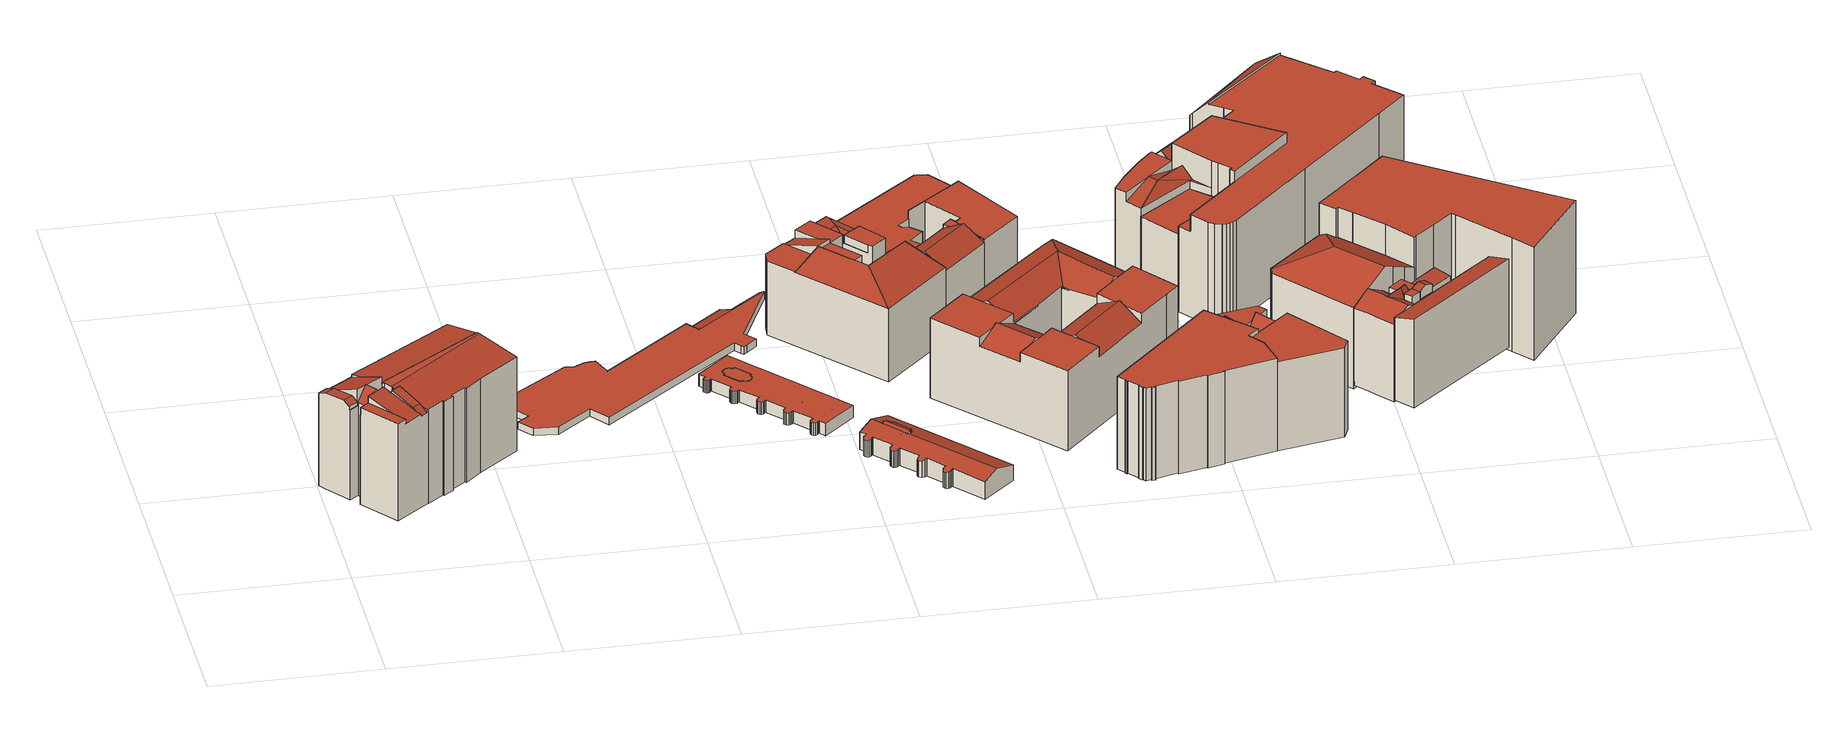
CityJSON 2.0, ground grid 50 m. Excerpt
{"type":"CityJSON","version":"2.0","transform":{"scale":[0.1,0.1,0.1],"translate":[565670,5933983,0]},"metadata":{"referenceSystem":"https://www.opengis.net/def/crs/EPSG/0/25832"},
"CityObjects":{
"building1":{"type":"Building","attributes":{"Gemeindeschluessel":"02000000","Geometrietyp2DReferenz":"3000","function":"31001_2010","roofType":"1000","measuredHeight":34.16,"storeysAboveGround":5},"geometry":[{"type":"MultiSurface","lod":"2","boundaries":[[[0,1,2,3]],[[4,5,6,1,0]],[[7,8,5,4]],[[9,10,11,12,13]],[[14,15,16,17,18,19,20,21,22,23]],[[24,25,26,27,28]],[[11,29,30,31,32,33,34,35,36,37,38,19,39]],[[20,37,40,41,42,43,44,21]],[[34,45,46,47,48,49]],[[50,51,52,53,54,55]],[[56,57,46,45]],[[58,59,47,60,61,62,63,64,65,66,67,68,69,70,71,72,53,52]],[[31,73,74,62,57,56]],[[75,76,77,78]],[[79,80,81,82]],[[83,84,85,86]],[[24,87,55,25]],[[11,10,29]],[[80,18,17,81]],[[88,16,15,89]],[[76,14,23,77]],[[24,28,90]],[[37,36,40]],[[49,35,34]],[[31,30,73]],[[11,39,12]],[[86,43,42,83]],[[25,55,54,26]],[[84,50,55,25,85]],[[91,72,71,92]],[[92,71,70,93]],[[93,70,69,94]],[[94,69,68,95]],[[95,68,67,96]],[[96,67,66,97]],[[97,66,65,98]],[[98,65,64,99]],[[74,63,62]],[[47,59,48]],[[100,101,102,103,75,78,7,4,0,3,104]],[[105,106,107,108,99,64,63,74,73,30,29,10,9]],[[92,93,94,95,96,97,98,99,108,107,106,105,109,110,111,88,89,112,103,102,101,100,104,113,114,115,116,117,118,119,91],[120,121,122,123,124,125,126,127,128]],[[3,2,129,130,131,115,114,113,104]],[[26,54,53,72,91,119,118,117,27]],[[35,49,48,59,58,128,127,126]],[[124,123,122,121,51,50,84,83,42,41]],[[57,62,61,60,47,46]],[[33,32,31,56,45,34]],[[120,128,58,52,51,121]],[[35,126,125,124,41,40,36]],[[103,112,89,15,14,76,75]],[[82,81,17,16,88,111,110]],[[19,38,37,20]],[[21,44,132,22]],[[109,105,9,13,79,82,110]],[[13,12,39,19,18,80,79]],[[131,90,28,27,117,116,115]],[[5,8,133,134,6]],[[78,77,23,22,133,8,7]],[[43,86,85,25,55,87,135,44]],[[1,6,136,129,2]],[[136,6,134,133,22,132,44,135,87,24,90,131,130,129]]],"semantics":{"surfaces":[{"type":"RoofSurface"},{"type":"WallSurface"},{"type":"GroundSurface"}],"values":[0,0,0,0,0,0,0,0,0,0,0,0,0,0,0,0,1,1,1,1,1,1,1,1,1,1,1,1,1,1,1,1,1,1,1,1,1,1,1,1,1,2,1,1,1,1,1,1,1,1,1,1,1,1,1,1,1,1,1,1,1,0]}}]},
"building2":{"type":"Building","attributes":{"Gemeindeschluessel":"02000000","Geometrietyp2DReferenz":"3000","function":"31001_2440","roofType":"1000","measuredHeight":3,"storeysAboveGround":1},"geometry":[{"type":"MultiSurface","lod":"2","boundaries":[[[137,138,139,140]],[[141,142,143,144]],[[144,143,138,137]],[[143,142,139,138]],[[142,141,140,139]],[[141,144,137,140]]],"semantics":{"surfaces":[{"type":"GroundSurface"},{"type":"RoofSurface"},{"type":"WallSurface"}],"values":[0,1,2,2,2,2]}}]},
"building3":{"type":"Building","attributes":{"name":"Passage","Gemeindeschluessel":"02000000","Geometrietyp2DReferenz":"3000","function":"31001_2010","roofType":"1000","measuredHeight":2.34},"geometry":[{"type":"MultiSurface","lod":"2","boundaries":[[[145,146,147,148]],[[149,150,151,152]],[[153,154,155,156]],[[156,155,157,158]],[[158,157,159,160]],[[160,159,161,162]],[[162,161,163,164]],[[164,163,165,166]],[[166,165,167,168]],[[168,167,169,170]],[[170,169,171,172]],[[172,171,173,174]],[[175,176,177,178]],[[179,180,181]],[[182,183,184,185]],[[186,187,188,189]],[[189,188,190,191]],[[191,190,192,193]],[[194,195,150,149]],[[196,197,198,199]],[[180,179,183,182,200,201]],[[186,189,191,193,202,175,178,194,149,152,203,204,145,148,153,156,158,160,162,164,166,168,170,172,174,200,182,185,205,196,199]],[[206,207,151,150,195,177,176,208,192,190,188,187,198,197,209,181,180,201,173,171,169,167,165,163,161,159,157,155,154,147,146]],[[209,210,184,183,179,181]],[[206,146,145,204]],[[208,176,175,202]],[[198,187,186,199]],[[192,208,202,193]],[[196,205,210,209,197]],[[184,210,205,185]],[[177,195,194,178]],[[173,201,200,174]],[[151,207,203,152]],[[207,206,204,203]],[[147,154,153,148]]],"semantics":{"surfaces":[{"type":"WallSurface"},{"type":"GroundSurface"},{"type":"RoofSurface"}],"values":[0,0,0,0,0,0,0,0,0,0,0,0,0,0,0,0,0,0,0,0,0,1,2,2,0,0,0,0,0,0,0,0,0,0,0]}}]},
"building4":{"type":"Building","attributes":{"Gemeindeschluessel":"02000000","Geometrietyp2DReferenz":"3000","function":"31001_2080","roofType":"1000","measuredHeight":3.73,"storeysAboveGround":1},"geometry":[{"type":"MultiSurface","lod":"2","boundaries":[[[211,212,213,214]],[[214,213,215,216]],[[216,215,217,218]],[[218,217,219,220]],[[220,219,221,222]],[[222,221,223,224]],[[224,223,225,226]],[[226,225,227,228]],[[228,227,229,230]],[[231,232,233,234]],[[234,233,235,236]],[[236,235,237,238]],[[238,237,239,240]],[[240,239,241,242]],[[242,241,243,244]],[[244,243,245,246]],[[246,245,247,248]],[[249,247,245,243,241,239,237,235,233,232,250,251,229,227,225,223,221,219,217,215,213,212]],[[231,234,236,238,240,242,244,246,248,252,211,214,216,218,220,222,224,226,228,230,253,254]],[[254,253,251,250]],[[211,252,249,212]],[[252,248,247,249]],[[231,254,250,232]],[[253,230,229,251]]],"semantics":{"surfaces":[{"type":"WallSurface"},{"type":"RoofSurface"},{"type":"GroundSurface"}],"values":[0,0,0,0,0,0,0,0,0,0,0,0,0,0,0,0,0,1,2,0,0,0,0,0]}}]},
"building5":{"type":"Building","attributes":{"Gemeindeschluessel":"02000000","Geometrietyp2DReferenz":"3000","function":"51009_1610","roofType":"1000","measuredHeight":3.87},"geometry":[{"type":"MultiSurface","lod":"2","boundaries":[[[255,256,257,258,259,260,261,262,263,264,265,266,267,268,269,270,271,272,273,274,275,276,277,278,279,280,281,282,283,284,285,286,287,288,289,290,291,292,293,294,295,296,297,298,299,300,301,302,303,304,305,306,307,308,309,310,311,312,313]],[[314,315,316,317,318,319,320,321,322,323,324,325,326,327,328,329,330,331,332,333,334,335,336,337,338,339,340,341,342,343,344,345,346,347,348,349,350,351,352,353,354,355,356,357,358,359,360,361,362,363,364,365,366,367,368,369,370,371,372]],[[314,313,312,315]],[[315,312,311,316]],[[316,311,310,317]],[[317,310,309,318]],[[318,309,308,319]],[[319,308,307,320]],[[320,307,306,321]],[[321,306,305,322]],[[322,305,304,323]],[[323,304,303,324]],[[324,303,302,325]],[[325,302,301,326]],[[326,301,300,327]],[[327,300,299,328]],[[328,299,298,329]],[[329,298,297,330]],[[330,297,296,331]],[[331,296,295,332]],[[332,295,294,333]],[[333,294,293,334]],[[334,293,292,335]],[[335,292,291,336]],[[336,291,290,337]],[[337,290,289,338]],[[338,289,288,339]],[[339,288,287,340]],[[340,287,286,341]],[[341,286,285,342]],[[342,285,284,343]],[[343,284,283,344]],[[344,283,282,345]],[[345,282,281,346]],[[346,281,280,347]],[[347,280,279,348]],[[348,279,278,349]],[[349,278,277,350]],[[350,277,276,351]],[[351,276,275,352]],[[352,275,274,353]],[[353,274,273,354]],[[354,273,272,355]],[[355,272,271,356]],[[356,271,270,357]],[[357,270,269,358]],[[358,269,268,359]],[[359,268,267,360]],[[360,267,266,361]],[[361,266,265,362]],[[362,265,264,363]],[[363,264,263,364]],[[364,263,262,365]],[[365,262,261,366]],[[366,261,260,367]],[[367,260,259,368]],[[368,259,258,369]],[[369,258,257,370]],[[370,257,256,371]],[[371,256,255,372]],[[372,255,313,314]]],"semantics":{"surfaces":[{"type":"RoofSurface"},{"type":"GroundSurface"},{"type":"WallSurface"}],"values":[0,1,2,2,2,2,2,2,2,2,2,2,2,2,2,2,2,2,2,2,2,2,2,2,2,2,2,2,2,2,2,2,2,2,2,2,2,2,2,2,2,2,2,2,2,2,2,2,2,2,2,2,2,2,2,2,2,2,2,2,2]}}]},
"building6":{"type":"Building","attributes":{"Gemeindeschluessel":"02000000","Geometrietyp2DReferenz":"3000","function":"31001_2080","roofType":"1000","measuredHeight":3.6,"storeysAboveGround":1},"geometry":[{"type":"MultiSurface","lod":"2","boundaries":[[[373,374,375,376,377,378,379,380,381,382,383,384,385,386,387,388,389,390,391,392,393,394]],[[395,396,397,398,399,400,401,402,403,404,405,406,407,408,409,410,411,412,413,414,415,416]],[[395,394,393,396]],[[396,393,392,397]],[[397,392,391,398]],[[398,391,390,399]],[[399,390,389,400]],[[400,389,388,401]],[[401,388,387,402]],[[402,387,386,403]],[[403,386,385,404]],[[404,385,384,405]],[[405,384,383,406]],[[406,383,382,407]],[[407,382,381,408]],[[408,381,380,409]],[[409,380,379,410]],[[410,379,378,411]],[[411,378,377,412]],[[412,377,376,413]],[[413,376,375,414]],[[414,375,374,415]],[[415,374,373,416]],[[416,373,394,395]]],"semantics":{"surfaces":[{"type":"RoofSurface"},{"type":"GroundSurface"},{"type":"WallSurface"}],"values":[0,1,2,2,2,2,2,2,2,2,2,2,2,2,2,2,2,2,2,2,2,2,2,2]}}]},
"building7":{"type":"Building","attributes":{"Gemeindeschluessel":"02000000","Geometrietyp2DReferenz":"3000","function":"31001_2080","roofType":"3100","measuredHeight":7.44,"storeysAboveGround":1},"geometry":[{"type":"MultiSurface","lod":"2","boundaries":[[[417,418,419,420,421,422,423,424,425,426,427,428]],[[429,430,431,432]],[[432,431,433,434]],[[435,436,437,438]],[[438,437,439,440]],[[440,439,441,442]],[[442,441,443,444]],[[445,446,447,448]],[[448,447,449,450]],[[450,449,430,429]],[[451,427,426,452]],[[452,426,425,453]],[[453,425,424,454]],[[454,424,423,455]],[[455,423,422,456]],[[456,422,421,457]],[[457,421,420,458]],[[458,420,419,459]],[[459,419,418,460]],[[435,438,440,442,444,461,445,448,450,429,432,434,451,452,453,454,455,456,457,458,459,460]],[[446,445,461,462]],[[462,461,444,443]],[[435,460,418,417,436]],[[451,434,433,428,427]],[[462,443,441,439,437,436,417,428,433,431,430,449,447,446]]],"semantics":{"surfaces":[{"type":"RoofSurface"},{"type":"WallSurface"},{"type":"GroundSurface"}],"values":[0,1,1,1,1,1,1,1,1,1,1,1,1,1,1,1,1,1,1,2,1,1,1,1,0]}}]},
"building8":{"type":"Building","attributes":{"Gemeindeschluessel":"02000000","Geometrietyp2DReferenz":"3000","function":"51009_1610","roofType":"3100","measuredHeight":7.26},"geometry":[{"type":"MultiSurface","lod":"2","boundaries":[[[463,464,465,466,467,468,469,470,471,472,473,474,475,476,477,478,479,480,481,482,483,484,485,486,487,488,489,490,491,492,493,494,495,496,497,498,499,500,501,502,503,504,505,506]],[[504,507,508,505]],[[509,503,502,510]],[[510,502,501,511]],[[511,501,500,512]],[[512,500,499,513]],[[513,499,498,514]],[[514,498,497,515]],[[515,497,496,516]],[[516,496,495,517]],[[517,495,494,518]],[[518,494,493,519]],[[519,493,492,520]],[[520,492,491,521]],[[521,491,490,522]],[[522,490,489,523]],[[523,489,488,524]],[[524,488,487,525]],[[525,487,486,526]],[[526,486,485,527]],[[527,485,484,528]],[[528,484,483,529]],[[529,483,482,530]],[[530,482,481,531]],[[531,481,480,532]],[[532,480,479,533]],[[533,479,478,534]],[[534,478,477,535]],[[535,477,476,536]],[[536,476,475,537]],[[537,475,474,538]],[[538,474,473,539]],[[539,473,472,540]],[[540,472,471,541]],[[541,471,470,542]],[[542,470,469,543]],[[543,469,468,544]],[[544,468,467,545]],[[545,467,466,546]],[[546,466,465,547]],[[547,465,464,548]],[[548,464,463,549]],[[549,463,506,550]],[[551,508,507,552]],[[552,507,504,503,509]],[[550,506,505,508,551]],[[550,551,552,509,510,511,512,513,514,515,516,517,518,519,520,521,522,523,524,525,526,527,528,529,530,531,532,533,534,535,536,537,538,539,540,541,542,543,544,545,546,547,548,549]]],"semantics":{"surfaces":[{"type":"RoofSurface"},{"type":"WallSurface"},{"type":"GroundSurface"}],"values":[0,0,1,1,1,1,1,1,1,1,1,1,1,1,1,1,1,1,1,1,1,1,1,1,1,1,1,1,1,1,1,1,1,1,1,1,1,1,1,1,1,1,1,1,1,1,2]}}]},
"building9":{"type":"Building","attributes":{"Gemeindeschluessel":"02000000","Geometrietyp2DReferenz":"3000","function":"31001_2310","roofType":"2100","measuredHeight":27.4,"storeysAboveGround":6},"geometry":[{"type":"MultiSurface","lod":"2","boundaries":[[[553,554,555,556,557,558,559]],[[556,560,561,562,563,564]],[[565,566,562,567,568,569,570]],[[571,572,573,574]],[[575,576,577,578,579]],[[580,576,575]],[[576,581,582,577]],[[580,581,576]],[[570,583,584,585,586]],[[587,588,589]],[[590,559,558,591]],[[564,557,556]],[[554,553,592]],[[562,561,567]],[[574,573,561,560]],[[574,560,556,555]],[[554,593,574,555]],[[574,593,594,571]],[[588,580,570,569,589]],[[562,566,563]],[[595,573,572,596]],[[597,585,584,598]],[[587,583,570,580,588]],[[599,600,601,602]],[[601,600,603,604]],[[591,558,557,564,563,566,565,579,578,605]],[[606,603,600,599]],[[602,601,604,607]],[[607,604,592,553,559,590]],[[597,598,608,595,596,609,606,599,602,607,590,591,605]],[[610,594,593,554,592,604,603]],[[608,598,584,583,587,589,569,568]],[[597,605,578,577,582,586,585]],[[570,586,582,581,580]],[[565,570,580,575,579]],[[610,603,606,609]],[[609,596,572,571,594,610]],[[595,608,568,567,561,573]]],"semantics":{"surfaces":[{"type":"RoofSurface"},{"type":"WallSurface"},{"type":"GroundSurface"}],"values":[0,0,0,0,0,0,0,0,0,0,1,1,1,1,1,1,1,1,1,1,1,1,1,1,0,1,1,1,1,2,0,1,1,1,1,1,1,1]}}]},
"building10":{"type":"Building","attributes":{"Gemeindeschluessel":"02000000","Geometrietyp2DReferenz":"3000","function":"31001_2310","roofType":"1000","measuredHeight":26.23,"storeysAboveGround":5},"geometry":[{"type":"MultiSurface","lod":"2","boundaries":[[[611,612,613,614]],[[615,616,617,618]],[[618,617,619,620]],[[620,619,621,622]],[[622,621,623,624]],[[625,626,627,628]],[[628,627,629,630]],[[631,632,633,634,635,636,637,638]],[[639,631,638,640]],[[641,639,640,602]],[[616,615,605,642]],[[599,643,644,597,605,615,618,620,622,624,611,614,625,628,630,645,646,641,602]],[[647,648,649,650,629,627,626,613,612,623,621,619,617,616,642]],[[623,612,611,624]],[[649,648,644,643,636,635]],[[629,650,634,633,645,630]],[[641,646,632,631,639]],[[646,645,633,632]],[[650,649,635,634]],[[599,602,640,638,637]],[[643,599,637,636]],[[648,647,597,644]],[[613,626,625,614]],[[647,642,605,597]]],"semantics":{"surfaces":[{"type":"WallSurface"},{"type":"RoofSurface"},{"type":"GroundSurface"}],"values":[0,0,0,0,0,0,0,1,1,0,0,2,1,0,0,0,0,0,0,0,0,0,0,0]}}]},
"building11":{"type":"Building","attributes":{"Gemeindeschluessel":"02000000","Geometrietyp2DReferenz":"3000","function":"31001_2010","roofType":"3100","measuredHeight":26.58,"storeysAboveGround":6},"geometry":[{"type":"MultiSurface","lod":"2","boundaries":[[[651,652,653,654,655,656,657,658,659,660]],[[661,662,663,664,652,665]],[[663,666,667,668,669,670,671,654,664]],[[672,673,674,675,676,677,666,678,662,679]],[[676,680,681,682,683,684,685,686]],[[674,687,688,689,681,680]],[[682,690,689,691,692,693,694,695,696,697,698,699]],[[700,701,702]],[[686,685,703]],[[704,705,706]],[[707,659,658]],[[656,655,708]],[[652,651,665]],[[705,709,710,706]],[[702,671,670,700]],[[661,679,662]],[[666,677,667]],[[674,673,687]],[[711,712,713,714]],[[714,713,715,716]],[[704,717,709,705]],[[718,698,697]],[[695,694,719]],[[720,693,692,721]],[[688,691,689]],[[682,699,683]],[[722,723,724,698,718,717,704,706,710,725,726]],[[721,727,728,729,730,731,732,733,734,711,714,716,735,736,737,738,720],[723,722,726,739,740,741,742,743,744,745,724]],[[660,659,707,746,712,711,734,733,732]],[[731,730,729,672,679,661,665,651,660,732]],[[741,740,739,726,725,747,701,700,670,669]],[[668,703,685,684,744,743,742,741,669]],[[729,728,727,721,692,691,688,687,673,672]],[[748,719,694,693,720,738,737,736,749]],[[696,695,750,697]],[[675,674,680,676]],[[681,689,690,682]],[[684,683,699,698,724,745,744]],[[715,751,749,736,735,716]],[[667,677,676,686,703,668]],[[678,666,663,662]],[[664,654,653,652]],[[657,656,752,658]],[[671,702,701,747,708,655,654]],[[753,750,695,719,748,749,751,754]],[[717,718,697,750,753,754,709]],[[656,708,747,725,710,709,754,755,752]],[[658,752,755,754,751,715,713,712,746,707]]],"semantics":{"surfaces":[{"type":"RoofSurface"},{"type":"WallSurface"},{"type":"GroundSurface"}],"values":[0,0,0,0,0,0,0,0,0,0,1,1,1,1,1,1,1,1,1,1,1,1,1,1,1,1,1,2,1,1,1,1,1,1,1,1,1,1,1,1,1,1,1,1,0,0,0,0]}}]},
"building12":{"type":"Building","attributes":{"Gemeindeschluessel":"02000000","Geometrietyp2DReferenz":"3000","function":"31001_2010","roofType":"1000","measuredHeight":23.39,"storeysAboveGround":5},"geometry":[{"type":"MultiSurface","lod":"2","boundaries":[[[756,757,758]],[[759,760,761,762]],[[763,757,756,764]],[[765,766,767,768]],[[769,770,771,772]],[[772,771,773,774]],[[775,776,769,772,774,777,765,768,759,762,778]],[[779,773,771,770,763,764,780,781,761,760,767,766]],[[781,780,775,778]],[[776,775,780,764,756,758]],[[769,776,758,757,763,770]],[[779,766,765,777]],[[773,779,777,774]],[[761,781,778,762]],[[767,760,759,768]]],"semantics":{"surfaces":[{"type":"RoofSurface"},{"type":"WallSurface"},{"type":"GroundSurface"}],"values":[0,1,1,1,1,1,2,0,1,1,1,1,1,1,1]}}]},
"building13":{"type":"Building","attributes":{"Gemeindeschluessel":"02000000","Geometrietyp2DReferenz":"3000","function":"31001_2010","roofType":"1000","measuredHeight":29.69,"storeysAboveGround":7},"geometry":[{"type":"MultiSurface","lod":"2","boundaries":[[[782,783,784,785]],[[786,787,788,789]],[[789,788,790,791]],[[791,790,792,793]],[[793,792,794,795]],[[795,794,796,797]],[[797,796,798,799]],[[799,798,800,801]],[[802,803,804,805]],[[805,804,806,807]],[[807,806,808,809]],[[809,808,810,811]],[[811,810,783,782]],[[812,813,814,815]],[[815,814,816,817]],[[817,816,818,819]],[[819,818,820,821]],[[821,820,822,823]],[[823,822,824,825]],[[826,827,828,829]],[[830,831,785,784]],[[786,789,791,793,795,797,799,801,826,829,802,805,807,809,811,782,785,831,812,815,817,819,821,823,825]],[[828,827,800,798,796,794,792,790,788,787,824,822,820,818,816,814,813,830,784,783,810,808,806,804,803]],[[830,813,812,831]],[[828,803,802,829]],[[800,827,826,801]],[[824,787,786,825]]],"semantics":{"surfaces":[{"type":"WallSurface"},{"type":"GroundSurface"},{"type":"RoofSurface"}],"values":[0,0,0,0,0,0,0,0,0,0,0,0,0,0,0,0,0,0,0,0,0,1,2,0,0,0,0]}}]},
"building14":{"type":"Building","attributes":{"Gemeindeschluessel":"02000000","Geometrietyp2DReferenz":"3000","function":"31001_2010","roofType":"1000","measuredHeight":28.55,"storeysAboveGround":7},"geometry":[{"type":"MultiSurface","lod":"2","boundaries":[[[832,833,834,835]],[[833,836,837]],[[838,839,836,833]],[[840,838,833]],[[841,842,843]],[[844,845,846,847,848]],[[845,849,850,851,846]],[[852,853,854,855,839]],[[837,834,833]],[[839,838,852]],[[832,840,833]],[[850,856,851]],[[847,857,848]],[[858,859,860]],[[861,862,860]],[[863,843,862,861]],[[817,864,865,815]],[[815,865,866,812]],[[867,868,869,870]],[[871,855,854,872]],[[869,868,873,874,875,866,865,864]],[[876,841,843,863,877,785]],[[785,877,878,835,834,837,836,839,855,871]],[[817,815,812,831,879,880,876,785,871,872,867,870]],[[851,856,881,878,877,863,861,860,859,882,857,847]],[[878,881,853,852,838,840,832,835]],[[867,872,854,853,881,856,850,849,873,868]],[[880,879,874,844,848,857,882]],[[876,880,882,859,858,842,841]],[[817,870,869,864]],[[874,873,849,845,844]],[[879,831,875,874]],[[851,847,846]],[[831,812,866,875]],[[843,842,858,860,862]]],"semantics":{"surfaces":[{"type":"RoofSurface"},{"type":"WallSurface"},{"type":"GroundSurface"}],"values":[0,0,0,0,0,0,0,0,1,1,1,1,1,1,1,1,1,1,1,1,0,1,1,2,0,1,1,1,1,1,1,1,1,1,0]}}]},
"building15":{"type":"Building","attributes":{"Gemeindeschluessel":"02000000","Geometrietyp2DReferenz":"3000","function":"31001_2010","roofType":"1000","measuredHeight":24.83,"storeysAboveGround":8},"geometry":[{"type":"MultiSurface","lod":"2","boundaries":[[[883,884,885,886]],[[887,888,889,890]],[[886,885,891,892]],[[893,894,891,885,884,889,888]],[[895,887,890,883,886,892,896]],[[896,892,891,894]],[[887,895,893,888]],[[895,896,894,893]],[[883,890,889,884]]],"semantics":{"surfaces":[{"type":"WallSurface"},{"type":"RoofSurface"},{"type":"GroundSurface"}],"values":[0,0,0,1,2,0,0,0,0]}}]},
"building16":{"type":"Building","attributes":{"Gemeindeschluessel":"02000000","Geometrietyp2DReferenz":"3000","function":"31001_2010","roofType":"3200","measuredHeight":32.83,"storeysAboveGround":7},"geometry":[{"type":"MultiSurface","lod":"2","boundaries":[[[897,898,899,900,901,902,903,904,905,906,907]],[[908,904,903,909]],[[909,903,902,910]],[[910,902,901,911]],[[911,901,900,912]],[[912,900,899,913]],[[913,899,898,914]],[[914,898,897,915]],[[915,897,907,916,917]],[[918,919,920,908,909,910,911,912,913,914,915,917]],[[905,904,908,920,921]],[[921,920,919,922]],[[923,918,917,916]],[[919,918,923,924,922]],[[921,922,924,906,905]],[[923,916,907,906,924]]],"semantics":{"surfaces":[{"type":"RoofSurface"},{"type":"WallSurface"},{"type":"GroundSurface"}],"values":[0,1,1,1,1,1,1,1,1,2,1,1,1,1,0,0]}}]},
"building17":{"type":"Building","attributes":{"Gemeindeschluessel":"02000000","Geometrietyp2DReferenz":"3000","function":"31001_2010","roofType":"1000","measuredHeight":36.24,"storeysAboveGround":8},"geometry":[{"type":"MultiSurface","lod":"2","boundaries":[[[925,926,927,928,929,930,931,932,933,934,935]],[[936,937,938,935,939]],[[940,941,942,943,937,936]],[[937,944,925,938]],[[945,944,937]],[[943,945,937]],[[928,946,947,948,949,950,951,952]],[[927,953,954,955,956,947,946]],[[957,958,959]],[[960,961,962,963]],[[964,965,966]],[[967,968,969,970]],[[971,933,932,972]],[[972,932,931,973]],[[973,931,930,974]],[[952,929,928]],[[927,926,953]],[[944,953,926,925]],[[935,934,939]],[[965,943,942,966]],[[975,941,940,976]],[[977,951,950,978]],[[978,950,949,979]],[[979,949,948,980]],[[970,955,954,967]],[[960,981,982,961]],[[983,984,985,986]],[[986,985,987,988]],[[988,987,989,990]],[[990,989,991,992]],[[992,991,993,994]],[[994,993,995,996]],[[996,995,997,998]],[[999,1000,1001,982]],[[961,982,1001,1002,962]],[[1003,1004,1005,964,1006]],[[1007,957,959,1008]],[[968,1009,1010,969]],[[1011,1012,1013,1014]],[[1015,1016,1017,1018]],[[1019,1020,1021,1022]],[[958,957,1007,1012,1011,1022,1021]],[[1023,1024,1017,1016,1025,1026,1027,1013,1012,1007,1008,1010,1009,1028,999,982,981,997,995,993,991,989,987,985,984]],[[1029,1030,983,986,988,990,992,994,996,998,1031,1032,1003,1006,975,976,971,972,973,974,977,978,979,980,1033,1034,1035,1019,1022,1011,1014,1036,1037,1038,1015,1018]],[[971,976,940,936,939,934,933]],[[1034,1033,956,955,970,969,1010]],[[1039,953,944,945,943,965,964,1005]],[[1035,1034,1010,1008,959,1040]],[[1030,1029,1024,1023]],[[1038,1037,1026,1025]],[[1029,1018,1017,1024]],[[1015,1038,1025,1016]],[[1037,1036,1027,1026]],[[1036,1014,1013,1027]],[[1020,1019,1035,1040]],[[1004,1003,1032,1041]],[[1032,1031,963,962,1002,1041]],[[1000,999,1028,1042]],[[953,1039,1042,1028,1009,968,967,954]],[[1031,998,997,981,960,963]],[[983,1030,1023,984]],[[928,927,946]],[[1033,980,948,947,956]],[[975,1006,964,966,942,941]],[[925,935,938]],[[977,974,930,929,952,951]],[[1020,1040,959,958,1021]],[[1000,1042,1039,1005,1004,1041,1002,1001]]],"semantics":{"surfaces":[{"type":"RoofSurface"},{"type":"WallSurface"},{"type":"GroundSurface"}],"values":[0,0,0,0,0,0,0,0,0,0,0,0,1,1,1,1,1,1,1,1,1,1,1,1,1,1,1,1,1,1,1,1,1,1,1,1,1,1,1,1,1,1,0,2,1,1,1,1,1,1,1,1,1,1,1,1,1,1,1,1,1,1,1,1,1,1,0,0]}}]},
"building18":{"type":"Building","attributes":{"Gemeindeschluessel":"02000000","Geometrietyp2DReferenz":"3000","function":"31001_2010","roofType":"3100","measuredHeight":28.16,"storeysAboveGround":6},"geometry":[{"type":"MultiSurface","lod":"2","boundaries":[[[1043,1044,1045,1046]],[[1047,1048,1043,1046]],[[1049,1050,1051,1052,1053,1054,1055,1056,1057]],[[1044,1043,1058,1059,1060,1045]],[[1048,1047,1061,1062,1058,1043]],[[1063,1064,1065,1066]],[[1062,1061,1060,1059,1058]],[[1067,1068,1069,1070,1071,1072,1073,1074,1075]],[[1064,1076,1077,1078,1079,1065]],[[1080,1081,1082,1083,1084]],[[1078,1085,1086,1087,1079]],[[1088,1089,1090,1091,1092]],[[1093,1094,1095,1096]],[[1097,1098,1099,1100]],[[1101,1102,1103]],[[1104,1105,1106,1107]],[[1096,1108,1045,1093]],[[1109,1057,1056,1110]],[[1075,1055,1054,1067]],[[1094,1051,1050,1095]],[[1111,1049,1057,1109]],[[1093,1045,1060,1051,1094]],[[1112,1063,1066,1047]],[[1094,1051,1060,1061,1113]],[[1114,1072,1071,1115]],[[1092,1070,1069,1088]],[[1097,1116,1117,1098]],[[1118,1091,1090,1119]],[[1101,1120,1121,1102]],[[1098,1117,1122,1099]],[[1123,1124,1125,1126]],[[1127,1128,1129,1130,1131,1132,1133,1046,1134,1135,916]],[[1136,1137,1125,1124,1138,1139,1140,1121,1120,1141,1142,1143,1122,1117,1116]],[[1144,1145,1146,1147,1130,1129,1128,1127,916,1148]],[[1149,1150,1151,1152,1141,1120,1101,1103,1068,1067,1054]],[[1089,1140,1139,1138,1124,1123,1153,1154,1155,1119,1090]],[[1126,1156,1157,1158,1159,1160,1161,1162,1163,1164,1165,1147,1146,1145,1144,1148,1166,1104,1107,1167,1168,1111,1109,1110,1169,1170,1171,1114,1115,1172,1118,1119,1155,1154,1153,1123],[1173,1152,1151,1150,1149,1174,1175,1176,1177,1178]],[[1133,1132,1131,1179,1180,1112,1047,1046]],[[1106,1108,1096,1095,1050,1049,1111,1168,1167,1107]],[[1112,1180,1163,1162,1161,1160,1076,1064,1063]],[[1175,1174,1149,1054,1053,1181,1182,1087]],[[1061,1047,1066,1065,1079,1087,1182,1183,1113]],[[1158,1157,1156,1126,1125,1137,1136,1081,1080]],[[1087,1086,1100,1099,1122,1143,1178,1177,1176,1175]],[[1173,1178,1143,1142,1141,1152]],[[1085,1082,1081,1136,1116,1097,1100,1086]],[[1159,1158,1080,1084,1077,1076,1160]],[[1084,1083,1082,1085,1078,1077]],[[1103,1102,1121,1140,1089,1088,1069,1068]],[[1071,1070,1092,1091,1118,1172,1115]],[[1074,1073,1072,1114,1171,1170]],[[1094,1184,1181,1053,1052,1051]],[[1056,1055,1075,1074,1170,1169,1110]],[[1179,1164,1163,1180]],[[1147,1165,1164,1179,1131,1130]],[[916,1135,1105,1104,1166,1148]],[[1113,1183,1182,1181,1184,1094]],[[1134,1046,1045,1108,1106,1105,1135]]],"semantics":{"surfaces":[{"type":"RoofSurface"},{"type":"WallSurface"},{"type":"GroundSurface"}],"values":[0,0,0,0,0,0,0,0,0,0,0,0,0,0,0,1,1,1,1,1,1,1,1,1,1,1,1,1,1,1,1,0,0,1,1,1,2,0,1,1,1,1,1,1,1,1,1,1,1,1,1,1,1,1,1,1,0,0]}}]},
"building19":{"type":"Building","attributes":{"Gemeindeschluessel":"02000000","Geometrietyp2DReferenz":"3000","function":"31001_2010","roofType":"2100","measuredHeight":28.32,"storeysAboveGround":6},"geometry":[{"type":"MultiSurface","lod":"2","boundaries":[[[1185,1186,1187,1188,1189]],[[1190,1191,1192,1193,1194]],[[1193,1188,1187,1194]],[[1190,1186,1185,1191]],[[1192,1189,1188,1193]],[[1192,1191,1185,1189]],[[1190,1194,1187,1186]]],"semantics":{"surfaces":[{"type":"RoofSurface"},{"type":"GroundSurface"},{"type":"WallSurface"}],"values":[0,1,2,2,2,2,2]}}]},
"building20":{"type":"Building","attributes":{"Gemeindeschluessel":"02000000","Geometrietyp2DReferenz":"3000","function":"31001_3010","roofType":"1000","measuredHeight":36.25,"storeysAboveGround":8},"geometry":[{"type":"MultiSurface","lod":"2","boundaries":[[[1195,1196,1197,1198]],[[1198,1197,1199,1200]],[[1200,1199,1201,1202]],[[1202,1201,1203,1204]],[[1204,1203,1205,1206]],[[1206,1205,1207,1208]],[[1208,1207,1209,1210]],[[1210,1209,1211,1212]],[[1212,1211,1213,1214]],[[1215,1216,1217,1218]],[[1219,1220,1221,1222]],[[1223,1221,1220,1224,1217,1216,1213,1211,1209,1207,1205,1203,1201,1199,1197,1196]],[[1219,1222,1225,1195,1198,1200,1202,1204,1206,1208,1210,1212,1214,1215,1218,1226]],[[1215,1214,1213,1216]],[[1225,1222,1221,1223]],[[1219,1226,1224,1220]],[[1226,1218,1217,1224]],[[1195,1225,1223,1196]]],"semantics":{"surfaces":[{"type":"WallSurface"},{"type":"RoofSurface"},{"type":"GroundSurface"}],"values":[0,0,0,0,0,0,0,0,0,0,0,1,2,0,0,0,0,0]}}]}
},
"vertices":[
[19,473,323],[46,492,323],[29,513,312],[3,495,312],[59,422,326],[86,441,326],[54,481,324],[72,407,312],[98,425,312],[182,266,326],[207,286,326],[176,326,326],[123,393,326],[98,373,326],[100,423,310],[100,424,311],[123,395,311],[122,395,310],[123,393,310],[144,410,348],[148,413,356],[125,443,356],[123,442,353],[98,425,310],[130,542,321],[177,479,333],[486,694,333],[419,784,316],[110,569,316],[207,286,312],[258,326,312],[248,337,316],[240,348,320],[193,407,340],[189,412,341],[176,429,347],[172,433,348],[152,416,348],[148,413,348],[123,393,348],[172,433,311],[156,453,311],[157,453,310],[151,461,310],[126,444,353],[193,407,350],[217,426,350],[209,436,332],[200,448,309],[176,429,309],[182,473,335],[183,474,335],[198,454,335],[490,689,335],[486,694,335],[177,479,335],[240,348,325],[262,366,325],[202,449,334],[200,448,334],[217,426,331],[262,366,321],[266,360,320],[279,343,317],[283,345,317],[330,382,317],[333,378,316],[362,400,316],[358,404,317],[403,440,317],[407,435,316],[454,480,317],[574,575,317],[258,326,307],[279,343,306],[74,403,301],[100,423,301],[98,425,301],[72,407,301],[98,373,301],[123,393,301],[122,395,301],[97,375,301],[157,453,301],[182,473,301],[177,479,301],[151,461,301],[177,479,353],[123,395,14],[100,424,14],[110,569,308],[574,575,14],[454,480,14],[407,435,14],[403,440,14],[358,404,14],[362,400,14],[333,378,14],[330,382,14],[283,345,14],[19,473,14],[59,422,14],[72,407,14],[74,403,14],[3,495,14],[182,266,14],[207,286,14],[258,326,14],[279,343,14],[98,373,14],[97,375,14],[122,395,14],[100,423,14],[29,513,14],[81,549,14],[108,568,14],[110,569,14],[419,784,14],[486,694,14],[490,689,14],[198,454,14],[183,474,14],[182,473,14],[157,453,14],[156,453,14],[172,433,14],[176,429,14],[200,448,14],[202,449,14],[29,513,308],[81,549,308],[108,568,308],[125,443,353],[98,425,353],[86,441,345],[151,461,353],[46,492,318],
[334,859,8],[289,828,8],[270,854,8],[315,886,8],[315,886,38],[270,854,38],[289,828,38],[334,859,38],
[569,753,40],[569,753,63],[562,764,63],[562,764,40],[626,607,40],[626,607,63],[591,648,63],[591,648,40],[774,915,40],[774,915,63],[800,911,63],[800,911,40],[806,915,63],[806,915,40],[808,916,63],[808,916,40],[821,923,63],[821,923,40],[828,926,63],[828,926,40],[834,928,63],[834,928,40],[841,929,63],[841,929,40],[848,930,63],[848,930,40],[855,930,63],[855,930,40],[862,930,63],[862,930,40],[843,624,40],[843,624,63],[799,680,63],[799,680,40],[1146,1081,43],[1146,1081,63],[1177,1042,63],[1258,1171,40],[1258,1171,43],[1284,1139,59],[1284,1139,40],[1320,963,40],[1320,963,63],[1289,936,63],[1289,936,40],[1280,927,63],[1280,927,40],[1273,934,63],[1273,934,40],[697,600,40],[697,600,63],[1390,1208,40],[1390,1208,63],[1292,998,63],[1292,998,40],[885,871,40],[885,871,63],[1256,953,40],[627,674,40],[596,717,40],[1379,1219,40],[596,717,63],[627,674,63],[1256,953,63],[1388,1210,63],[1379,1219,57],
[1184,729,63],[1184,729,100],[1189,734,100],[1189,734,63],[1185,740,100],[1185,740,63],[1184,747,100],[1184,747,63],[1186,754,100],[1186,754,63],[1190,759,100],[1190,759,63],[1196,763,100],[1196,763,63],[1203,764,100],[1203,764,63],[1210,762,100],[1210,762,63],[1216,758,100],[1216,758,63],[1255,713,63],[1255,713,100],[1258,707,100],[1258,707,63],[1258,700,100],[1258,700,63],[1256,694,100],[1256,694,63],[1252,689,100],[1252,689,63],[1246,686,100],[1246,686,63],[1240,685,100],[1240,685,63],[1234,686,100],[1234,686,63],[1228,690,100],[1228,690,63],[1223,685,100],[1260,717,100],[1221,763,100],[1223,685,63],[1221,763,63],[1260,717,63],
[1134,729,100],[1131,727,100],[1127,724,100],[1125,719,100],[1125,715,100],[1128,710,100],[1132,708,100],[1136,707,100],[1141,709,100],[1144,712,100],[1147,715,100],[1194,662,100],[1191,659,100],[1188,655,100],[1186,650,100],[1187,645,100],[1189,640,100],[1193,637,100],[1199,636,100],[1204,637,100],[1208,640,100],[1211,643,100],[1257,591,100],[1254,588,100],[1250,585,100],[1248,580,100],[1248,575,100],[1251,570,100],[1255,567,100],[1260,566,100],[1265,567,100],[1269,571,100],[1273,574,100],[1319,522,100],[1315,519,100],[1312,515,100],[1310,510,100],[1310,504,100],[1313,499,100],[1317,496,100],[1323,495,100],[1328,496,100],[1333,500,100],[1336,503,100],[1382,452,100],[1379,450,100],[1374,446,100],[1372,441,100],[1372,436,100],[1374,431,100],[1379,428,100],[1385,427,100],[1390,429,100],[1393,434,100],[1396,436,100],[1411,419,100],[1504,502,100],[1213,832,100],[1118,747,100],[1118,747,61],[1213,832,61],[1504,502,61],[1411,419,61],[1396,436,61],[1393,434,61],[1390,429,61],[1385,427,61],[1379,428,61],[1374,431,61],[1372,436,61],[1372,441,61],[1374,446,61],[1379,450,61],[1382,452,61],[1336,503,61],[1333,500,61],[1328,496,61],[1323,495,61],[1317,496,61],[1313,499,61],[1310,504,61],[1310,510,61],[1312,515,61],[1315,519,61],[1319,522,61],[1273,574,61],[1269,571,61],[1265,567,61],[1260,566,61],[1255,567,61],[1251,570,61],[1248,575,61],[1248,580,61],[1250,585,61],[1254,588,61],[1257,591,61],[1211,643,61],[1208,640,61],[1204,637,61],[1199,636,61],[1193,637,61],[1189,640,61],[1187,645,61],[1186,650,61],[1188,655,61],[1191,659,61],[1194,662,61],[1147,715,61],[1144,712,61],[1141,709,61],[1136,707,61],[1132,708,61],[1128,710,61],[1125,715,61],[1125,719,61],[1127,724,61],[1131,727,61],[1134,729,61],
[1409,478,98],[1413,482,98],[1419,478,98],[1426,478,98],[1432,479,98],[1438,483,98],[1442,488,98],[1444,494,98],[1444,501,98],[1441,507,98],[1446,512,98],[1404,557,98],[1398,552,98],[1393,556,98],[1386,557,98],[1380,556,98],[1374,552,98],[1370,547,98],[1368,541,98],[1369,534,98],[1372,528,98],[1367,524,98],[1367,524,62],[1372,528,62],[1369,534,62],[1368,541,62],[1370,547,62],[1374,552,62],[1380,556,62],[1386,557,62],[1393,556,62],[1398,552,62],[1404,557,62],[1446,512,62],[1441,507,62],[1444,501,62],[1444,494,62],[1442,488,62],[1438,483,62],[1432,479,62],[1426,478,62],[1419,478,62],[1413,482,62],[1409,478,62],
[1621,277,137],[1624,281,135],[1627,287,132],[1627,294,130],[1625,300,129],[1629,304,126],[1588,350,126],[1581,343,131],[1575,346,132],[1569,347,134],[1563,346,136],[1562,345,137],[1553,332,63],[1553,332,130],[1554,338,132],[1554,338,63],[1558,343,135],[1558,343,63],[1620,275,63],[1620,275,136],[1614,272,133],[1614,272,63],[1607,271,130],[1607,271,63],[1600,273,128],[1600,273,63],[1594,277,128],[1594,277,63],[1554,319,63],[1554,319,127],[1555,320,128],[1555,320,63],[1553,326,128],[1553,326,63],[1563,346,63],[1569,347,63],[1575,346,63],[1581,343,63],[1588,350,63],[1629,304,63],[1625,300,63],[1627,294,63],[1627,287,63],[1624,281,63],[1592,274,63],[1592,274,126],
[1505,314,117],[1502,311,116],[1497,308,114],[1495,303,112],[1495,297,111],[1498,292,111],[1502,288,111],[1508,287,112],[1514,289,114],[1518,294,116],[1520,296,117],[1565,245,117],[1562,241,115],[1558,238,114],[1556,233,112],[1557,227,111],[1559,223,111],[1563,219,111],[1568,218,112],[1574,219,113],[1578,222,115],[1582,225,117],[1628,174,117],[1624,171,115],[1619,163,112],[1622,154,111],[1630,149,112],[1639,152,115],[1644,156,117],[1688,106,117],[1684,103,115],[1680,99,113],[1678,94,112],[1678,88,111],[1681,83,110],[1685,80,111],[1691,79,112],[1696,80,113],[1701,84,115],[1704,87,117],[1779,2,116],[1819,38,133],[1529,365,133],[1490,330,117],[1874,87,110],[1584,414,110],[1779,2,60],[1704,87,60],[1701,84,60],[1696,80,60],[1691,79,60],[1685,80,60],[1681,83,60],[1678,88,60],[1678,94,60],[1680,99,60],[1684,103,60],[1688,106,60],[1644,156,60],[1639,152,60],[1630,149,60],[1622,154,60],[1619,163,60],[1624,171,60],[1628,174,60],[1582,225,60],[1578,222,60],[1574,219,60],[1568,218,60],[1563,219,60],[1559,223,60],[1557,227,60],[1556,233,60],[1558,238,60],[1562,241,60],[1565,245,60],[1520,296,60],[1518,294,60],[1514,289,60],[1508,287,60],[1502,288,60],[1498,292,60],[1495,297,60],[1495,303,60],[1497,308,60],[1502,311,60],[1505,314,60],[1490,330,60],[1584,414,60],[1874,87,60],
[1419,918,296],[1427,924,296],[1498,981,296],[1426,1061,296],[1417,1071,296],[1359,1025,296],[1356,987,296],[1498,981,332],[1536,1011,332],[1509,1040,318],[1455,1100,292],[1417,1071,292],[1505,1140,318],[1455,1100,318],[1536,1011,318],[1578,1049,318],[1581,1046,318],[1583,1048,318],[1574,897,319],[1610,929,319],[1536,1011,319],[1498,981,319],[1544,1094,309],[1572,1117,309],[1563,1176,302],[1558,1182,301],[1505,1140,301],[1583,1048,301],[1611,1070,309],[1633,1087,303],[1637,984,318],[1648,972,318],[1691,1012,318],[1633,1087,318],[1637,984,292],[1583,1048,292],[1581,1046,292],[1356,987,58],[1359,1025,58],[1419,918,292],[1498,981,331],[1574,897,331],[1536,1011,58],[1610,929,58],[1691,1012,58],[1648,972,58],[1738,964,58],[1738,964,330],[1833,866,292],[1833,866,58],[1615,852,331],[1637,676,292],[1558,1182,58],[1615,852,58],[1637,676,58],[1578,1049,58],[1574,896,58],[1574,896,331],
[1756,1156,58],[1756,1156,266],[1765,1144,266],[1765,1144,58],[1849,1414,58],[1849,1414,266],[1887,1410,266],[1887,1410,58],[1955,1318,266],[1955,1318,58],[1789,1188,266],[1789,1188,58],[1791,1185,266],[1791,1185,58],[1784,1143,58],[1784,1143,266],[1815,1111,266],[1815,1111,58],[1774,1071,266],[1774,1071,58],[1918,1044,320],[1870,1094,281],[1809,1035,281],[1808,1036,281],[1752,982,281],[1754,979,283],[1738,964,283],[1784,916,320],[1966,994,281],[1833,866,281],[1966,994,58],[1558,1182,266],[1754,979,58],[1709,1028,58],[1809,1035,58],[1870,1094,58],[1691,1012,266],[1709,1028,266],[1752,982,266],[1808,1036,266],
[1848,443,314],[1892,485,314],[1905,497,314],[1918,509,314],[1963,551,314],[1916,603,314],[1903,617,314],[1890,631,314],[1846,681,314],[1733,571,314],[1942,340,284],[1984,383,315],[1996,396,323],[1905,497,323],[1848,443,284],[2009,408,315],[2052,453,284],[2021,487,284],[1962,544,287],[1966,548,284],[1963,551,284],[2051,218,315],[2161,331,315],[2117,380,315],[2106,392,315],[2095,404,315],[2052,453,315],[1996,396,315],[1942,340,315],[2106,392,323],[2261,550,323],[2250,563,314],[2210,614,282],[2054,454,282],[2054,455,282],[2052,453,282],[2161,331,282],[2311,485,282],[2271,536,314],[2261,550,314],[2311,485,314],[2398,574,314],[2435,612,314],[2334,741,314],[2285,692,314],[2272,678,314],[2259,665,314],[2220,625,314],[2210,614,314],[1966,548,282],[2046,630,282],[1963,551,282],[2021,487,282],[2146,697,282],[2134,713,282],[2132,711,282],[1846,681,286],[1963,551,285],[2134,713,285],[2132,711,285],[2108,933,58],[2108,933,285],[2113,938,285],[2113,938,58],[2115,940,285],[2115,940,58],[2146,697,285],[2220,625,291],[2334,741,285],[2435,612,58],[2398,574,58],[2132,711,58],[2146,697,58],[2220,625,58],[2128,714,287],[2128,714,58],[2311,485,58],[2161,331,58],[2051,218,58],[1942,340,58],[1848,443,58],[1733,571,58],[1846,681,58],[2025,853,58],[2151,968,58],[2155,971,58],[2262,834,58],[2334,741,58],[2046,630,58],[1966,548,58],[1962,544,58],[2021,487,58],[2054,455,58],[2054,454,58],[2210,614,58],[2025,853,285],[2046,630,285],[2262,834,285],[2155,971,285],[2272,678,322],[2151,968,287],[1903,617,322],[2198,774,322],[2143,845,322],[2079,784,322],
[1965,995,293],[1895,1118,293],[1870,1094,293],[1916,1287,59],[1916,1287,291],[1955,1318,291],[1955,1318,59],[1895,1118,291],[1965,995,291],[1791,1185,59],[1791,1185,291],[1789,1188,291],[1789,1188,59],[1897,1120,59],[1897,1120,291],[1908,1108,291],[1908,1108,59],[1924,1123,291],[1924,1123,59],[1966,994,59],[1870,1094,59],[1844,1227,59],[2079,1102,59],[1844,1227,291],[1966,994,291],[2079,1102,291],
[2167,95,59],[2167,95,356],[2469,402,356],[2469,402,59],[2329,37,59],[2329,37,356],[2328,42,356],[2328,42,59],[2259,24,356],[2259,24,59],[2260,19,356],[2260,19,59],[2251,17,356],[2251,17,59],[2249,22,356],[2249,22,59],[2234,18,356],[2234,18,59],[2227,26,356],[2227,26,59],[2219,36,59],[2219,36,356],[2192,66,356],[2192,66,59],[2189,64,356],[2189,64,59],[2185,70,356],[2185,70,59],[2187,72,356],[2187,72,59],[2564,244,59],[2564,244,356],[2599,198,356],[2599,198,59],[2619,108,356],[2619,108,59],[2461,70,356],[2461,70,59],[2463,66,356],[2463,66,59],[2414,53,356],[2414,53,59],[2413,58,356],[2413,58,59],[2225,24,59],[2225,24,356],[2216,34,356],[2216,34,59],[2597,274,356],[2597,274,59],
[2513,425,296],[2509,430,296],[2503,437,296],[2486,419,296],[2517,452,286],[2503,437,286],[2523,427,304],[2518,452,285],[2513,425,304],[2547,324,330],[2556,332,328],[2546,325,331],[2616,291,286],[2655,327,344],[2611,384,344],[2599,372,325],[2574,346,287],[2695,363,286],[2649,423,286],[2623,397,325],[2523,427,285],[2629,448,285],[2626,453,285],[2524,459,285],[2649,423,325],[2574,346,325],[2572,347,324],[2572,347,325],[2567,354,325],[2528,405,325],[2528,405,331],[2546,325,325],[2619,108,344],[2599,198,344],[2564,244,344],[2831,184,59],[2831,184,344],[2816,147,344],[2816,147,59],[2524,459,59],[2626,453,59],[2695,363,344],[2616,291,344],[2597,274,344],[2547,324,59],[2469,402,325],[2486,419,325],[2616,291,59],[2573,348,59],[2629,448,325],[2573,348,325],
[2569,1135,57],[2569,1135,305],[2621,1086,305],[2621,1086,57],[2409,1013,57],[2409,1013,305],[2410,1013,305],[2410,1013,57],[2636,1071,305],[2636,1071,57],[2493,903,305],[2668,1038,305],[2493,903,57],[2668,1038,57],
[3021,512,369],[3060,547,343],[3092,574,323],[3028,656,320],[2951,737,321],[2950,736,322],[2916,771,323],[2910,764,327],[2886,788,328],[2876,622,386],[2994,490,386],[2910,764,57],[2916,771,57],[2950,736,57],[2951,737,57],[3028,656,57],[3092,574,57],[3060,547,57],[3021,512,57],[2889,399,318],[2889,399,57],[2702,617,57],[2703,642,57],[2870,805,57],[2870,805,316],[2703,642,323],[2702,617,321],[2703,633,327],
[2457,1132,360],[2532,1201,360],[2521,1215,360],[2496,1246,360],[2486,1259,360],[2480,1254,360],[2439,1209,360],[2389,1145,360],[2351,1088,360],[2376,1057,360],[2448,1124,360],[2410,1014,331],[2473,1102,361],[2453,1128,361],[2376,1057,331],[2410,1013,331],[2569,1135,331],[2570,1134,331],[2578,1141,331],[2532,1201,331],[2555,1171,361],[2509,1230,378],[2636,1348,378],[2632,1351,373],[2611,1356,357],[2590,1349,349],[2546,1313,346],[2486,1259,345],[2532,1201,344],[2668,1326,344],[2660,1332,352],[2660,1331,352],[2925,1665,391],[2866,1720,333],[2681,1440,391],[2520,868,330],[2673,1019,330],[2662,1033,330],[2493,903,330],[2621,1086,330],[2578,1141,330],[2570,1134,330],[2668,1326,330],[2743,1396,330],[2718,1414,330],[2660,1332,330],[2351,1088,55],[2389,1145,55],[2439,1209,55],[2480,1254,55],[2569,1135,55],[2410,1013,55],[2546,1313,55],[2590,1349,55],[2611,1356,55],[2632,1351,55],[2520,868,384],[2673,1019,384],[2638,814,55],[2638,814,384],[2629,807,384],[2629,807,55],[2619,803,384],[2619,803,55],[2609,800,384],[2609,800,55],[2598,800,384],[2598,800,55],[2596,800,384],[2596,800,55],[2576,805,384],[2576,805,55],[2560,816,384],[2560,816,55],[2853,1197,384],[2853,1197,417],[2673,1019,417],[2662,1033,417],[2636,1071,55],[2636,1071,417],[2621,1086,417],[2621,1086,55],[2925,1665,384],[2681,1440,384],[2743,1396,384],[2718,1414,384],[3054,1546,55],[3054,1546,384],[3060,1553,384],[3060,1553,55],[3143,1468,55],[3143,1468,384],[3219,1390,384],[3219,1390,55],[2636,1484,55],[2636,1484,329],[2863,1723,329],[2863,1723,55],[2877,1050,384],[3132,1302,384],[3155,1479,384],[3127,1508,384],[3115,1496,384],[2668,1326,384],[3132,1302,55],[2877,1050,55],[2493,903,55],[2668,1038,55],[2660,1331,55],[2718,1414,55],[2641,1468,55],[3115,1496,55],[3127,1508,55],[3155,1479,55],[2532,1201,417],[2641,1468,344],[2668,1038,417],[2668,1326,417],
[3026,426,352],[3021,431,335],[3017,436,318],[2979,387,352],[3034,416,318],[3030,421,335],[3029,474,313],[3028,474,313],[3042,458,313],[3062,476,313],[3083,493,313],[3082,494,313],[3047,535,313],[3021,512,313],[3006,500,313],[3040,439,352],[3041,448,335],[3042,458,318],[3059,437,318],[3050,438,335],[3052,395,338],[3077,416,338],[3059,437,338],[3034,416,338],[3082,494,274],[3123,528,274],[3196,591,274],[3160,633,280],[3157,630,280],[3098,579,280],[3092,574,280],[3060,547,280],[3047,535,280],[3078,417,339],[3078,416,339],[3098,434,348],[3080,455,348],[3100,391,313],[3140,426,313],[3119,451,313],[3098,434,313],[3078,416,313],[3119,451,339],[3102,472,339],[3101,471,339],[3196,591,176],[3254,640,176],[3227,670,144],[3216,680,132],[3160,633,132],[3017,436,131],[3042,458,131],[3028,474,131],[3003,453,131],[3119,451,131],[3232,548,131],[3216,567,131],[3102,472,131],[3197,589,131],[3196,591,131],[3123,528,131],[2981,478,70],[2981,478,318],[3003,452,318],[3003,452,70],[3003,453,318],[3006,500,70],[3021,512,70],[3029,474,70],[3052,395,318],[3059,437,131],[3098,579,70],[3157,630,70],[3119,451,168],[3232,548,168],[3216,680,70],[3227,670,70],[3197,589,168],[3196,591,168],[3216,567,168],[3311,573,70],[3311,573,168],[3300,563,168],[3300,563,70],[2925,357,318],[2941,339,318],[2960,315,318],[2982,290,318],[3028,330,352],[3006,355,352],[2987,377,352],[2971,397,352],[2935,439,352],[3140,426,168],[3254,523,168],[3290,598,168],[3274,616,168],[3254,640,168],[3198,590,168],[3217,568,168],[3217,567,168],[2925,357,70],[2941,339,70],[2960,315,70],[2982,290,70],[2889,399,70],[3082,494,70],[3123,528,70],[3197,589,70],[3198,590,70],[3290,598,70],[3274,616,70],[3254,640,70],[3254,523,70],[3140,426,70],[3100,391,70],[3078,416,70],[3078,417,70],[3077,416,70],[3052,395,70],[3052,394,70],[3074,369,70],[3028,330,70],[2935,439,70],[3003,453,70],[3028,474,70],[3047,535,70],[3060,547,70],[3092,574,70],[3160,633,70],[3217,568,70],[3083,493,70],[3101,471,70],[3102,472,70],[3216,567,70],[3217,567,70],[3074,369,318],[3052,394,318],[3083,493,131],[3101,471,131],[3080,455,131],[3062,476,131],
[3345,509,359],[3300,563,341],[3074,369,341],[2982,290,341],[3028,237,359],[3300,563,76],[3345,509,76],[3028,237,76],[2982,290,76],[3074,369,76],
[3216,680,56],[3216,680,419],[3157,630,419],[3157,630,56],[3098,579,419],[3098,579,56],[3092,574,419],[3092,574,56],[3028,656,419],[3028,656,56],[2951,737,419],[2951,737,56],[2950,736,419],[2950,736,56],[2916,771,419],[2916,771,56],[2910,764,419],[2910,764,56],[2870,805,419],[2870,805,56],[2996,930,56],[2996,930,419],[3087,1020,419],[3087,1020,56],[3407,459,56],[3407,459,419],[3357,519,419],[3357,519,56],[3227,670,419],[3566,686,419],[3227,670,56],[3566,686,56]
]}
